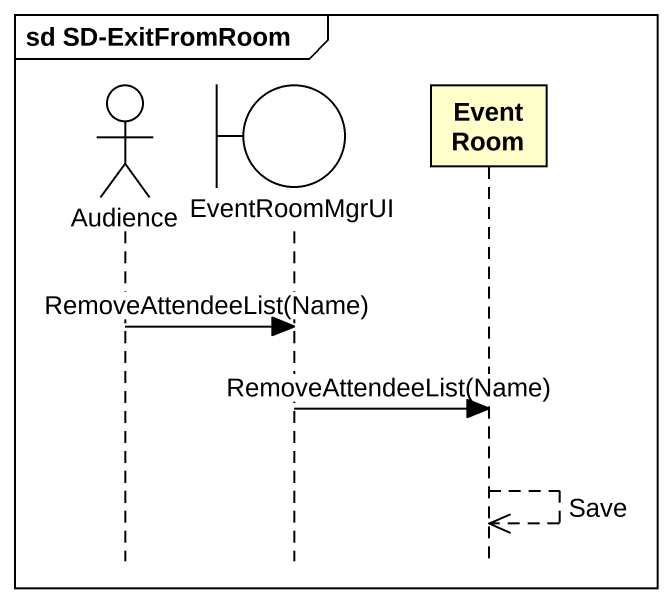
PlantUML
@startuml
mainframe sd SD-ExitFromRoom
hide footbox
actor Audience
boundary EventRoomMgrUI
participant EventRoom

Audience -> EventRoomMgrUI : RemoveAttendeeList(Name)
EventRoomMgrUI -> EventRoom : RemoveAttendeeList(Name)
EventRoom -->> EventRoom : Save
@enduml
